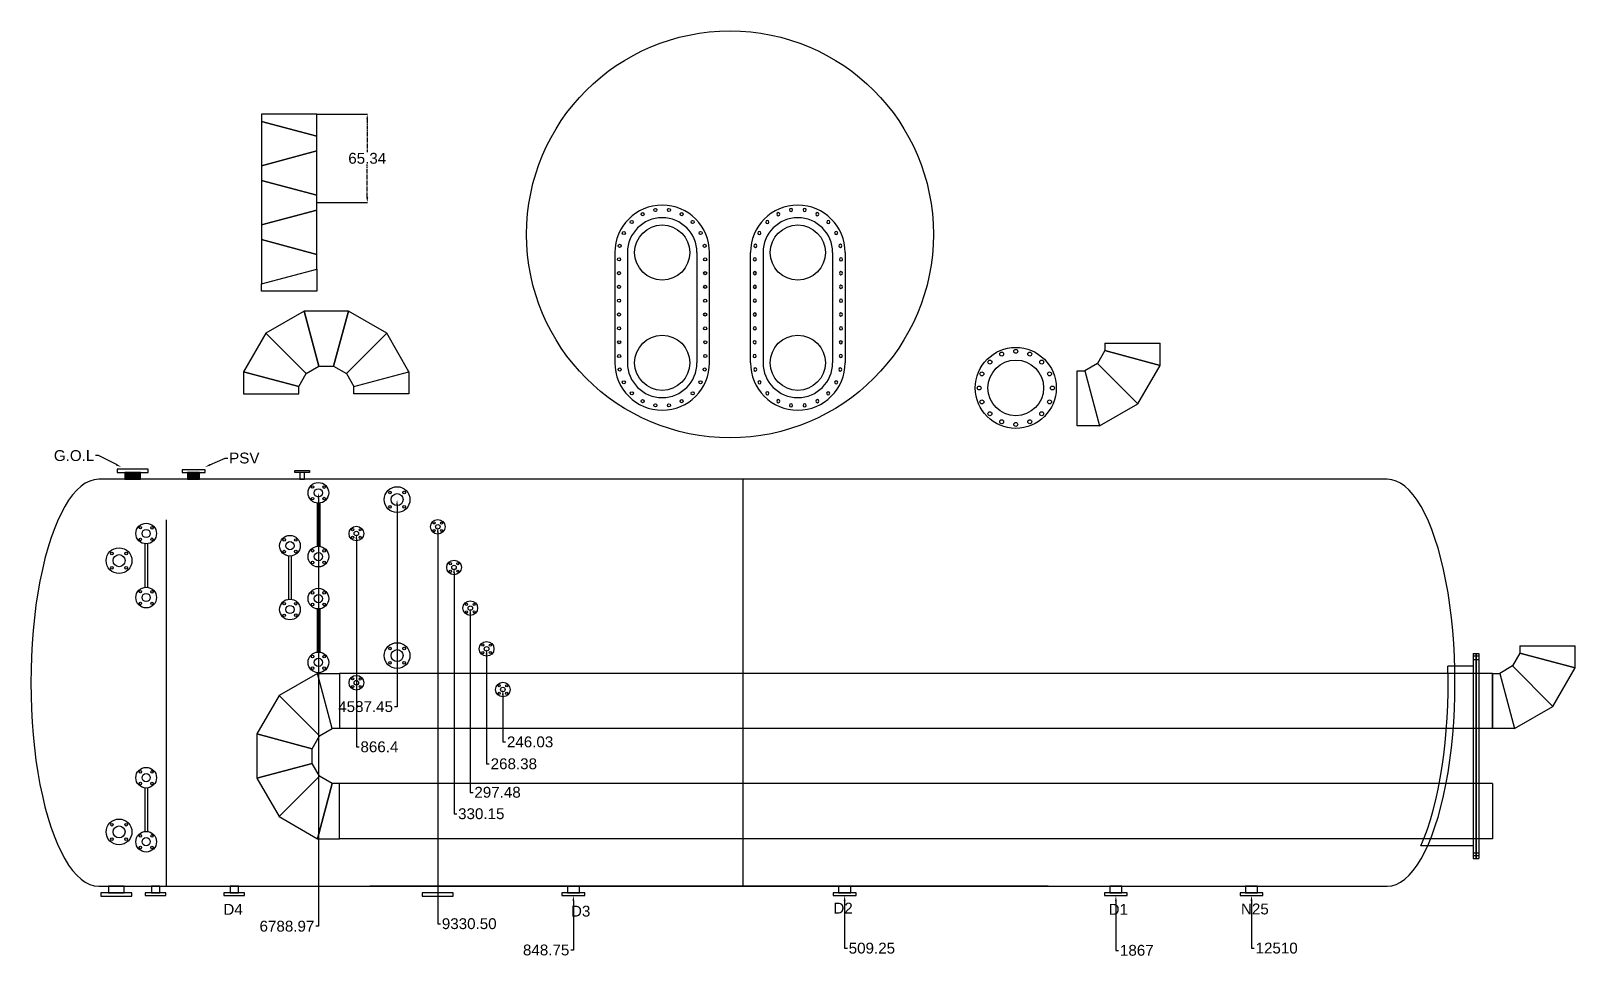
# Model space of a CAD drawing. Header units: millimetres. Extents: x -500 to 10886, y -538 to 6306.
import ezdxf
from ezdxf import colors
from ezdxf.entities.mleader import LeaderData, LeaderLine
from ezdxf.math import Vec2, Vec3

# ---------------------------------------------------------------- set-up
doc = ezdxf.new("R2010")
doc.units = ezdxf.units.MM
doc.header["$LTSCALE"] = 40
doc.header["$MEASUREMENT"] = 0
doc.linetypes.add('CENTER2', pattern=[1.125, 0.75, -0.125, 0.125, -0.125])
doc.layers.add('centerline', color=125, linetype='CENTER2')
doc.styles.add('Annotative', font='arial.ttf')
doc.styles.get("Standard").update_dxf_attribs({"font": 'arial.ttf', "height": 80})
doc.dimstyles.new('Dims', dxfattribs={"dimtxt": 80, "dimasz": 40, "dimexe": 2, "dimexo": 1, "dimgap": 5, "dimtad": 0, "dimtih": 1, "dimtoh": 1, "dimlfac": 0.1, "dimzin": 0, "dimdsep": 46, "dimtxsty": 'Annotative', "dimcen": 10, "dimclrd": 256, "dimclrt": 256, "dimadec": 0, "dimazin": 0, "dimtfac": 1, "dimtofl": 0, "dimtmove": 0, "dimatfit": 3, "dimfxl": 1, "dimtolj": 1, "dimtzin": 0, "dimlwd": 25, "dimarcsym": 0})

# ---------------------------------------------------------------- blocks, each defined once
blk = doc.blocks.new('*U8')
blk.add_circle((0, 0), 11.5)
blk = doc.blocks.new('*U9')
at = {"color": 0, "linetype": 'ByBlock', "lineweight": -2, "transparency": 16777216, "rotation": 270.0096457540354}
for p in [(4575, 1843), (4575, 1741), (4575, 1640), (4575, 1538), (4575, 1436), (4575, 1334), (4576, 1232), (4576, 1130)]:
    blk.add_blockref('*U8', p, dxfattribs=at)
blk = doc.blocks.new('*U4')
blk.add_circle((0, 0), 11.5)
blk = doc.blocks.new('*U5')
at = {"color": 0, "linetype": 'ByBlock', "lineweight": -2, "transparency": 16777216}
for p, rotation in [((4114, 2176), 107.9999999999999), ((4208, 2207), 89.9999999999999), ((4308, 2207), 71.99999999999993), ((4402, 2176), 53.99999999999994), ((3975, 2037), 143.9999999999998), ((4033, 2118), 125.9999999999998), ((4482, 2118), 35.99999999999994), ((4541, 2037), 17.99999999999997), ((3944, 1943), 161.9999999999998)]:
    blk.add_blockref('*U4', p, dxfattribs=dict(at, rotation=rotation))
blk.add_blockref('*U4', (4571, 1943), dxfattribs=at)
blk = doc.blocks.new('*U6')
blk.add_circle((0, 0), 11.5)
blk = doc.blocks.new('*U7')
at = {"color": 0, "linetype": 'ByBlock', "lineweight": -2, "transparency": 16777216}
for p, rotation in [((4114, 2176), 107.9999999999999), ((4208, 2207), 89.9999999999999), ((4308, 2207), 71.99999999999993), ((4402, 2176), 53.99999999999994), ((3975, 2037), 143.9999999999998), ((4033, 2118), 125.9999999999998), ((4482, 2118), 35.99999999999994), ((4541, 2037), 17.99999999999997), ((3944, 1943), 161.9999999999998)]:
    blk.add_blockref('*U6', p, dxfattribs=dict(at, rotation=rotation))
blk.add_blockref('*U6', (4571, 1943), dxfattribs=at)
blk = doc.blocks.new('*U10')
blk.add_circle((0, 0), 11.5)
blk = doc.blocks.new('*U11')
at = {"color": 0, "linetype": 'ByBlock', "lineweight": -2, "transparency": 16777216, "rotation": 270.0096457540354}
for p in [(4575, 1843), (4575, 1741), (4575, 1640), (4575, 1538), (4575, 1436), (4575, 1334), (4576, 1232), (4576, 1130)]:
    blk.add_blockref('*U10', p, dxfattribs=at)
blk = doc.blocks.new('*U16')
blk.add_circle((0, 0), 11.5)
blk = doc.blocks.new('*U17')
at = {"color": 0, "linetype": 'ByBlock', "lineweight": -2, "transparency": 16777216, "rotation": 270.0096457540354}
for p in [(4575, 1843), (4575, 1741), (4575, 1640), (4575, 1538), (4575, 1436), (4575, 1334), (4576, 1232), (4576, 1130)]:
    blk.add_blockref('*U16', p, dxfattribs=at)
blk = doc.blocks.new('*U12')
blk.add_circle((0, 0), 11.5)
blk = doc.blocks.new('*U13')
at = {"color": 0, "linetype": 'ByBlock', "lineweight": -2, "transparency": 16777216}
for p, rotation in [((4114, 2176), 107.9999999999999), ((4208, 2207), 89.9999999999999), ((4308, 2207), 71.99999999999993), ((4402, 2176), 53.99999999999994), ((3975, 2037), 143.9999999999998), ((4033, 2118), 125.9999999999998), ((4482, 2118), 35.99999999999994), ((4541, 2037), 17.99999999999997), ((3944, 1943), 161.9999999999998)]:
    blk.add_blockref('*U12', p, dxfattribs=dict(at, rotation=rotation))
blk.add_blockref('*U12', (4571, 1943), dxfattribs=at)
blk = doc.blocks.new('*U14')
blk.add_circle((0, 0), 11.5)
blk = doc.blocks.new('*U15')
at = {"color": 0, "linetype": 'ByBlock', "lineweight": -2, "transparency": 16777216}
for p, rotation in [((4114, 2176), 107.9999999999999), ((4208, 2207), 89.9999999999999), ((4308, 2207), 71.99999999999993), ((4402, 2176), 53.99999999999994), ((3975, 2037), 143.9999999999998), ((4033, 2118), 125.9999999999998), ((4482, 2118), 35.99999999999994), ((4541, 2037), 17.99999999999997), ((3944, 1943), 161.9999999999998)]:
    blk.add_blockref('*U14', p, dxfattribs=dict(at, rotation=rotation))
blk.add_blockref('*U14', (4571, 1943), dxfattribs=at)
blk = doc.blocks.new('*U18')
blk.add_circle((0, 0), 11.5)
blk = doc.blocks.new('*U19')
at = {"color": 0, "linetype": 'ByBlock', "lineweight": -2, "transparency": 16777216, "rotation": 270.0096457540354}
for p in [(4575, 1843), (4575, 1741), (4575, 1640), (4575, 1538), (4575, 1436), (4575, 1334), (4576, 1232), (4576, 1130)]:
    blk.add_blockref('*U18', p, dxfattribs=at)
blk = doc.blocks.new('*U26')
blk.add_circle((0, 0), 9.53)
blk = doc.blocks.new('*U27')
at = {"color": 0, "linetype": 'ByBlock', "lineweight": -2, "transparency": 16777216}
for p, rotation in [((3340, 2663), 90.00000000000001), ((3340, 2557), 180), ((3445, 2557), 270)]:
    blk.add_blockref('*U26', p, dxfattribs=dict(at, rotation=rotation))
blk.add_blockref('*U26', (3445, 2663), dxfattribs=at)
blk = doc.blocks.new('*U28')
blk.add_circle((0, 0), 9.53)
blk = doc.blocks.new('*U29')
at = {"color": 0, "linetype": 'ByBlock', "lineweight": -2, "transparency": 16777216}
for p, rotation in [((3340, 2663), 90.00000000000001), ((3340, 2557), 180), ((3445, 2557), 270)]:
    blk.add_blockref('*U28', p, dxfattribs=dict(at, rotation=rotation))
blk.add_blockref('*U28', (3445, 2663), dxfattribs=at)
blk = doc.blocks.new('*U34')
blk.add_circle((0, 0), 7.87)
blk = doc.blocks.new('*U35')
at = {"color": 0, "linetype": 'ByBlock', "lineweight": -2, "transparency": 16777216}
for p, rotation in [((3853, 2645), 90), ((3932, 2645), 270), ((3893, 2606), 180)]:
    blk.add_blockref('*U34', p, dxfattribs=dict(at, rotation=rotation))
blk.add_blockref('*U34', (3893, 2685), dxfattribs=at)
blk = doc.blocks.new('*U36')
blk.add_circle((0, 0), 7.87)
blk = doc.blocks.new('*U37')
at = {"color": 0, "linetype": 'ByBlock', "lineweight": -2, "transparency": 16777216}
for p, rotation in [((3853, 2645), 90), ((3932, 2645), 270), ((3893, 2606), 180)]:
    blk.add_blockref('*U36', p, dxfattribs=dict(at, rotation=rotation))
blk.add_blockref('*U36', (3893, 2685), dxfattribs=at)
blk = doc.blocks.new('*U39')
blk.add_circle((0, 0), 9.53)
blk = doc.blocks.new('*U40')
at = {"color": 0, "linetype": 'ByBlock', "lineweight": -2, "transparency": 16777216}
for p, rotation in [((3340, 2663), 90.00000000000001), ((3340, 2557), 180), ((3445, 2557), 270)]:
    blk.add_blockref('*U39', p, dxfattribs=dict(at, rotation=rotation))
blk.add_blockref('*U39', (3445, 2663), dxfattribs=at)
blk = doc.blocks.new('*U41')
blk.add_circle((0, 0), 9.53)
blk = doc.blocks.new('*U42')
at = {"color": 0, "linetype": 'ByBlock', "lineweight": -2, "transparency": 16777216}
for p, rotation in [((3340, 2663), 90.00000000000001), ((3340, 2557), 180), ((3445, 2557), 270)]:
    blk.add_blockref('*U41', p, dxfattribs=dict(at, rotation=rotation))
blk.add_blockref('*U41', (3445, 2663), dxfattribs=at)
blk = doc.blocks.new('*U44')
blk.add_circle((0, 0), 7.87)
blk = doc.blocks.new('*U45')
at = {"color": 0, "linetype": 'ByBlock', "lineweight": -2, "transparency": 16777216}
for p, rotation in [((3853, 2645), 90), ((3932, 2645), 270), ((3893, 2606), 180)]:
    blk.add_blockref('*U44', p, dxfattribs=dict(at, rotation=rotation))
blk.add_blockref('*U44', (3893, 2685), dxfattribs=at)
blk = doc.blocks.new('*U46')
blk.add_circle((0, 0), 7.87)
blk = doc.blocks.new('*U47')
at = {"color": 0, "linetype": 'ByBlock', "lineweight": -2, "transparency": 16777216}
for p, rotation in [((3853, 2645), 90), ((3932, 2645), 270), ((3893, 2606), 180)]:
    blk.add_blockref('*U46', p, dxfattribs=dict(at, rotation=rotation))
blk.add_blockref('*U46', (3893, 2685), dxfattribs=at)
blk = doc.blocks.new('*U48')
blk.add_circle((0, 0), 7.87)
blk = doc.blocks.new('*U49')
at = {"color": 0, "linetype": 'ByBlock', "lineweight": -2, "transparency": 16777216}
for p, rotation in [((3853, 2645), 90), ((3932, 2645), 270), ((3893, 2606), 180)]:
    blk.add_blockref('*U48', p, dxfattribs=dict(at, rotation=rotation))
blk.add_blockref('*U48', (3893, 2685), dxfattribs=at)
blk = doc.blocks.new('*U50')
blk.add_circle((0, 0), 7.87)
blk = doc.blocks.new('*U51')
at = {"color": 0, "linetype": 'ByBlock', "lineweight": -2, "transparency": 16777216}
for p, rotation in [((3853, 2645), 90), ((3932, 2645), 270), ((3893, 2606), 180)]:
    blk.add_blockref('*U50', p, dxfattribs=dict(at, rotation=rotation))
blk.add_blockref('*U50', (3893, 2685), dxfattribs=at)
blk = doc.blocks.new('*U52')
blk.add_circle((0, 0), 7.87)
blk = doc.blocks.new('*U53')
at = {"color": 0, "linetype": 'ByBlock', "lineweight": -2, "transparency": 16777216}
for p, rotation in [((3853, 2645), 90), ((3932, 2645), 270), ((3893, 2606), 180)]:
    blk.add_blockref('*U52', p, dxfattribs=dict(at, rotation=rotation))
blk.add_blockref('*U52', (3893, 2685), dxfattribs=at)
blk = doc.blocks.new('*U63')
blk.add_circle((0, 0), 9.55)
blk = doc.blocks.new('*U64')
at = {"color": 0, "linetype": 'ByBlock', "lineweight": -2, "transparency": 16777216}
blk.add_blockref('*U63', (4350, 2316), dxfattribs=at)
for p, rotation in [((4289, 2255), 90), ((4350, 2195), 180), ((4410, 2255), 270.0000000000001)]:
    blk.add_blockref('*U63', p, dxfattribs=dict(at, rotation=rotation))
blk = doc.blocks.new('*U65')
blk.add_circle((0, 0), 9.55)
blk = doc.blocks.new('*U66')
at = {"color": 0, "linetype": 'ByBlock', "lineweight": -2, "transparency": 16777216}
blk.add_blockref('*U65', (4350, 2316), dxfattribs=at)
for p, rotation in [((4289, 2255), 90), ((4350, 2195), 180), ((4410, 2255), 270.0000000000001)]:
    blk.add_blockref('*U65', p, dxfattribs=dict(at, rotation=rotation))
blk = doc.blocks.new('*U67')
blk.add_circle((0, 0), 9.55)
blk = doc.blocks.new('*U68')
at = {"color": 0, "linetype": 'ByBlock', "lineweight": -2, "transparency": 16777216}
blk.add_blockref('*U67', (4350, 2316), dxfattribs=at)
for p, rotation in [((4289, 2255), 90), ((4350, 2195), 180), ((4410, 2255), 270.0000000000001)]:
    blk.add_blockref('*U67', p, dxfattribs=dict(at, rotation=rotation))
blk = doc.blocks.new('*U69')
blk.add_circle((0, 0), 9.55)
blk = doc.blocks.new('*U70')
at = {"color": 0, "linetype": 'ByBlock', "lineweight": -2, "transparency": 16777216}
blk.add_blockref('*U69', (4350, 2316), dxfattribs=at)
for p, rotation in [((4289, 2255), 90), ((4350, 2195), 180), ((4410, 2255), 270.0000000000001)]:
    blk.add_blockref('*U69', p, dxfattribs=dict(at, rotation=rotation))
blk = doc.blocks.new('*U71')
blk.add_circle((0, 0), 9.55)
blk = doc.blocks.new('*U72')
at = {"color": 0, "linetype": 'ByBlock', "lineweight": -2, "transparency": 16777216}
blk.add_blockref('*U71', (4350, 2316), dxfattribs=at)
for p, rotation in [((4289, 2255), 90), ((4350, 2195), 180), ((4410, 2255), 270.0000000000001)]:
    blk.add_blockref('*U71', p, dxfattribs=dict(at, rotation=rotation))
blk = doc.blocks.new('*U73')
blk.add_circle((0, 0), 9.55)
blk = doc.blocks.new('*U74')
at = {"color": 0, "linetype": 'ByBlock', "lineweight": -2, "transparency": 16777216}
blk.add_blockref('*U73', (4350, 2316), dxfattribs=at)
for p, rotation in [((4289, 2255), 90), ((4350, 2195), 180), ((4410, 2255), 270.0000000000001)]:
    blk.add_blockref('*U73', p, dxfattribs=dict(at, rotation=rotation))
blk = doc.blocks.new('*U75')
blk.add_circle((0, 0), 9.55)
blk = doc.blocks.new('*U76')
at = {"color": 0, "linetype": 'ByBlock', "lineweight": -2, "transparency": 16777216}
blk.add_blockref('*U75', (4350, 2316), dxfattribs=at)
for p, rotation in [((4289, 2255), 90), ((4350, 2195), 180), ((4410, 2255), 270.0000000000001)]:
    blk.add_blockref('*U75', p, dxfattribs=dict(at, rotation=rotation))
blk = doc.blocks.new('*U77')
blk.add_circle((0, 0), 9.55)
blk = doc.blocks.new('*U78')
at = {"color": 0, "linetype": 'ByBlock', "lineweight": -2, "transparency": 16777216}
blk.add_blockref('*U77', (4350, 2316), dxfattribs=at)
for p, rotation in [((4289, 2255), 90), ((4350, 2195), 180), ((4410, 2255), 270.0000000000001)]:
    blk.add_blockref('*U77', p, dxfattribs=dict(at, rotation=rotation))
blk = doc.blocks.new('*U79')
blk.add_circle((0, 0), 9.55)
blk = doc.blocks.new('*U80')
at = {"color": 0, "linetype": 'ByBlock', "lineweight": -2, "transparency": 16777216}
blk.add_blockref('*U79', (4350, 2316), dxfattribs=at)
for p, rotation in [((4289, 2255), 90), ((4350, 2195), 180), ((4410, 2255), 270.0000000000001)]:
    blk.add_blockref('*U79', p, dxfattribs=dict(at, rotation=rotation))
blk = doc.blocks.new('*U81')
blk.add_circle((0, 0), 9.55)
blk = doc.blocks.new('*U82')
at = {"color": 0, "linetype": 'ByBlock', "lineweight": -2, "transparency": 16777216}
blk.add_blockref('*U81', (4350, 2316), dxfattribs=at)
for p, rotation in [((4289, 2255), 90), ((4350, 2195), 180), ((4410, 2255), 270.0000000000001)]:
    blk.add_blockref('*U81', p, dxfattribs=dict(at, rotation=rotation))
blk = doc.blocks.new('*D83')
at = {"color": 0, "lineweight": -2, "transparency": 16777216}
for p, q in [((1608, 5693), (1982, 5693)), ((1608, 5040), (1982, 5040))]:
    blk.add_line(p, q, dxfattribs=at)
at = {"color": 127, "linetype": 'CENTER2', "lineweight": 25, "true_color": 0x3f7f6f, "transparency": 16777216}
for p, q in [((1980, 5653), (1980, 5412)), ((1980, 5080), (1980, 5320))]:
    blk.add_line(p, q, dxfattribs=at)
at = {"color": 127, "true_color": 0x3f7f6f, "transparency": 16777216}
for points in [[(1973, 5653), (1987, 5653), (1980, 5693)], [(1973, 5080), (1987, 5080), (1980, 5040)]]:
    blk.add_solid(points, dxfattribs=at)
at = {"layer": 'Defpoints', "color": 0, "transparency": 16777216}
for p in [(1607, 5693), (1607, 5040), (1980, 5040)]:
    blk.add_point(p, dxfattribs=at)
at = {"color": 127, "true_color": 0x3f7f6f, "transparency": 16777216, "insert": (1980, 5366), "char_height": 80, "attachment_point": 5, "style": 'Annotative'}
blk.add_mtext('\\A1;65.34', dxfattribs=at)
blk = doc.blocks.new('*U84')
blk.add_circle((0, 0), 14.4)
blk = doc.blocks.new('*U85')
at = {"color": 0, "linetype": 'ByBlock', "lineweight": -2, "transparency": 16777216}
for p, rotation in [((23154, 5365), 22.49999999999999), ((23361, 5365), 337.5000000000001), ((23008, 5219), 67.5), ((23067, 5306), 45.00000000000001), ((23449, 5306), 315), ((23507, 5219), 292.5000000000001), ((22988, 5115), 90), ((23528, 5115), 270), ((23008, 5012), 112.5), ((23507, 5012), 247.5), ((23067, 4925), 135), ((23449, 4925), 225), ((23154, 4866), 157.5), ((23258, 4846), 180), ((23361, 4866), 202.5)]:
    blk.add_blockref('*U84', p, dxfattribs=dict(at, rotation=rotation))
blk.add_blockref('*U84', (23258, 5385), dxfattribs=at)

msp = doc.modelspace()

# ---------------------------------------------------------------- hatches: boundary and pattern name
h = msp.add_hatch()
h.set_pattern_fill('ANSI37', color=256, scale=50)
h.paths.add_polyline_path([(307.15, 3050), (192.85, 3050), (192.85, 3000), (307.15, 3000)])
h = msp.add_hatch()
h.set_pattern_fill('ANSI37', color=256, scale=50)
h.paths.add_polyline_path([(744.45, 3050), (655.55, 3050), (655.55, 3000), (744.45, 3000)])
at = {"layer": 'centerline'}
h = msp.add_hatch(dxfattribs=at)
h.set_pattern_fill('ANSI31', color=256)
h.paths.add_polyline_path([(2551.688, 4472.89), (2995.672, 4472.89), (2995.672, 4637.747), (2551.688, 4637.747)], flags=9)
h.paths.add_polyline_path([(1358.147, 5421.101), (1739.975, 5421.101), (1739.975, 5585.958), (1358.147, 5585.958)], flags=9)

# ---------------------------------------------------------------- linework, layer by layer
for p, q in [((3805.484, 4671.696), (3805.484, 3858.896)), ((3898.194, 4671.696), (3898.194, 3858.896)), ((4411.274, 4671.696), (4411.274, 3858.896)), ((4503.984, 3858.896), (4503.984, 4671.696)), ((4805.484, 3858.896), (4805.484, 4671.696)), ((4898.194, 4671.696), (4898.194, 3858.896)), ((5411.274, 4671.696), (5411.274, 3858.896)), ((5503.984, 4671.696), (5503.984, 3858.896)), ((7418.829, 4003.213), (7825.229, 4003.213)), ((1446.025, 3050), (1446.025, 3064)), ((1446.025, 3064), (1553.975, 3064)), ((1553.975, 3050), (1446.025, 3050)), ((1553.975, 3064), (1553.975, 3050)), ((4750, 3000), (4750, 0)), ((1610, 2824.459), (1610, 2505.541)), ((1630, 2824.459), (1630, 2505.541)), ((500, 0), (500, 2700)), ((340, 2524.459), (340, 2203.541)), ((360, 2524.459), (360, 2203.541)), ((1400, 2434.459), (1400, 2115.541)), ((1420, 2434.459), (1420, 2115.541)), ((1610, 2044.459), (1610, 1725.541)), ((1630, 2044.459), (1630, 1725.541)), ((10134.332, 1715.13), (10154.332, 1715.13)), ((10134.332, 1715.13), (10134.332, 1622.42)), ((10154.332, 1715.13), (10154.332, 203.83)), ((10156.332, 1715.13), (10176.332, 1715.13)), ((10156.332, 1715.13), (10156.332, 1622.42)), ((10176.332, 1715.13), (10176.332, 203.83)), ((10479.52, 1772.269), (10885.92, 1772.269)), ((10134.332, 1622.42), (9948.332, 1622.42)), ((10154.332, 1694.88), (10134.332, 1694.88)), ((10134.332, 1671.88), (10154.332, 1671.88)), ((10134.332, 1622.42), (10134.332, 296.54)), ((10176.332, 1694.88), (10156.332, 1694.88)), ((10156.332, 1671.88), (10176.332, 1671.88)), ((10156.332, 1622.42), (10156.332, 296.54)), ((10276.332, 1569.08), (1776.332, 1569.08)), ((10276.332, 1569.08), (10276.332, 1162.68)), ((10276.332, 1162.68), (1776.332, 1162.68)), ((340, 724.459), (340, 403.541)), ((360, 724.459), (360, 403.541)), ((10276.332, 756.28), (1776.332, 756.299)), ((10276.332, 756.28), (10276.332, 349.88)), ((10276.332, 349.88), (1776.332, 349.899)), ((10134.332, 296.54), (9748.456, 296.54)), ((10134.332, 296.54), (10134.332, 203.83)), ((10134.332, 247.08), (10154.332, 247.08)), ((10156.332, 296.54), (10156.332, 203.83)), ((10156.332, 247.08), (10176.332, 247.08)), ((10154.332, 224.08), (10134.332, 224.08)), ((10134.332, 203.83), (10154.332, 203.83)), ((10176.332, 224.08), (10156.332, 224.08)), ((10156.332, 203.83), (10176.332, 203.83)), ((4500, 0), (2000, 0)), ((7000, 0), (4500, 0))]:
    msp.add_line(p, q)
for points in [[(1200.815, 5638.423), (1607.215, 5529.533), (1607.215, 5692.873), (1200.815, 5692.873)], [(1607.215, 5529.533), (1200.815, 5638.423), (1200.815, 5311.743), (1607.215, 5420.643)], [(1200.815, 5202.853), (1607.215, 5093.963), (1607.215, 5420.643), (1200.815, 5311.743)], [(1607.215, 5093.963), (1200.815, 5202.853), (1200.815, 4876.173), (1607.215, 4985.073)], [(1200.815, 4767.283), (1607.215, 4658.393), (1607.215, 4985.073), (1200.815, 4876.173)], [(1607.215, 4658.393), (1200.815, 4767.283), (1200.815, 4440.603), (1607.215, 4549.503)], [(1200.815, 4440.613), (1607.215, 4549.503), (1607.215, 4386.163), (1200.815, 4386.163)], [(1623.445, 3833.194), (1514.546, 4239.592), (1231.633, 4076.252), (1529.143, 3778.749)], [(1732.335, 3833.194), (1841.225, 4239.594), (1514.545, 4239.594), (1623.445, 3833.194)], [(1826.636, 3778.749), (2124.138, 4076.257), (1841.224, 4239.597), (1732.335, 3833.194)], [(1529.143, 3778.749), (1231.635, 4076.251), (1068.295, 3793.337), (1474.698, 3684.448)], [(1881.081, 3684.448), (2287.479, 3793.346), (2124.139, 4076.259), (1826.636, 3778.749)], [(7364.384, 3854.467), (7661.892, 3556.965), (7825.232, 3839.879), (7418.829, 3948.768)], [(1474.698, 3684.448), (1068.298, 3793.338), (1068.298, 3629.998), (1474.698, 3629.998)], [(1881.079, 3684.456), (2287.479, 3793.346), (2287.479, 3630.006), (1881.079, 3630.006)], [(7270.091, 3800.024), (7378.981, 3393.624), (7215.641, 3393.624), (7215.641, 3800.024)], [(7270.082, 3800.022), (7378.981, 3393.624), (7661.894, 3556.964), (7364.384, 3854.467)], [(135.7, 3050), (364.3, 3050), (364.3, 3073.876), (135.7, 3073.876)], [(307.15, 3050), (192.85, 3050), (192.85, 3000), (307.15, 3000)], [(615.926, 3050), (784.074, 3050), (784.074, 3069.05), (615.926, 3069.05)], [(655.55, 3000), (744.45, 3000), (744.45, 3050), (655.55, 3050)], [(1483.3, 3000), (1516.7, 3000), (1516.7, 3050), (1483.3, 3050)], [(10425.075, 1623.523), (10722.583, 1326.021), (10885.923, 1608.934), (10479.52, 1717.824)], [(10330.774, 1569.078), (10439.672, 1162.68), (10722.585, 1326.02), (10425.075, 1623.523)], [(1721.891, 1162.682), (1612.992, 1569.08), (1330.079, 1405.74), (1627.589, 1108.237)], [(1721.882, 1162.68), (1612.992, 1569.08), (1776.332, 1569.08), (1776.332, 1162.68)], [(10330.782, 1569.08), (10439.672, 1162.68), (10276.332, 1162.68), (10276.332, 1569.08)], [(1627.589, 1108.237), (1330.081, 1405.739), (1166.741, 1122.826), (1573.144, 1013.936)], [(1573.144, 1013.936), (1166.744, 1122.826), (1166.744, 796.146), (1573.144, 905.046)], [(1573.144, 905.046), (1166.746, 796.147), (1330.086, 513.234), (1627.589, 810.744)], [(1627.589, 810.744), (1330.088, 513.237), (1613.001, 349.897), (1721.891, 756.299)], [(1721.891, 756.299), (1613.001, 349.899), (1776.341, 349.899), (1776.341, 756.299)], [(389.85, -50), (450.15, -50), (450.15, 0), (389.85, 0)], [(969.85, -50), (1030.15, -50), (1030.15, 0), (969.85, 0)], [(3455.55, -50), (3544.45, -50), (3544.45, 0), (3455.55, 0)], [(5455.55, -50), (5544.45, -50), (5544.45, 0), (5455.55, 0)], [(7455.55, -50), (7544.45, -50), (7544.45, 0), (7455.55, 0)], [(8455.55, -50), (8544.45, -50), (8544.45, 0), (8455.55, 0)], [(343.8, -69.05), (496.2, -69.05), (496.2, -50), (343.8, -50)], [(923.8, -69.05), (1076.2, -69.05), (1076.2, -50), (923.8, -50)], [(2614.3, -50), (2385.7, -50), (2385.7, -73.876), (2614.3, -73.876)], [(3415.926, -69.05), (3584.074, -69.05), (3584.074, -50), (3415.926, -50)], [(5415.926, -69.05), (5584.074, -69.05), (5584.074, -50), (5415.926, -50)], [(7415.926, -69.05), (7584.074, -69.05), (7584.074, -50), (7415.926, -50)], [(8415.926, -69.05), (8584.074, -69.05), (8584.074, -50), (8415.926, -50)]]:
    msp.add_lwpolyline(points, close=True)
for points in [[(7418.829, 4003.213), (7418.829, 3948.768), (7825.229, 3839.878), (7825.229, 4003.213)], [(9500, 3000), (0, 3000)], [(10479.52, 1772.269), (10479.52, 1717.824), (10885.92, 1608.934), (10885.92, 1772.269)], [(0, 0), (9500, 0)]]:
    msp.add_lwpolyline(points)
at = {"elevation": 12}
for points in [[(244.3, -50), (15.7, -50), (15.7, -73.876), (244.3, -73.876)], [(72.85, -50), (187.15, -50), (187.15, -0.333), (72.85, -0.333)]]:
    msp.add_lwpolyline(points, close=True, dxfattribs=at)
for centre, radius in [((4654.734, 4805.816), 1500), ((4154.734, 4671.696), 203.2), ((5154.734, 4671.696), 203.2), ((4154.734, 3858.896), 203.2), ((5154.734, 3858.896), 203.2), ((6761.677, 3673.624), 298.45), ((6761.677, 3673.624), 205.25), ((1620, 2900), 76.2), ((1620, 2900), 30.15), ((2200, 2850), 95.25), ((2200, 2850), 44.45), ((350, 2600), 76.2), ((350, 2600), 30.15), ((1900, 2600), 53.975), ((2500, 2650), 53.975), ((2500, 2650), 16.701), ((1410, 2510), 76.2), ((1410, 2510), 30.15), ((1620, 2430), 76.2), ((1900, 2600), 16.701), ((150, 2400), 95.25), ((150, 2400), 44.45), ((1620, 2430), 30.15), ((2620, 2350), 53.975), ((2620, 2350), 16.701), ((350, 2128), 76.2), ((1620, 2120), 76.2), ((350, 2128), 30.15), ((1410, 2040), 76.2), ((1410, 2040), 30.15), ((1620, 2120), 30.15), ((2740, 2050), 53.975), ((2740, 2050), 16.701), ((1620, 1650), 76.2), ((2200, 1700), 95.25), ((2200, 1700), 44.45), ((2860, 1750), 53.975), ((2860, 1750), 16.701), ((1620, 1650), 30.15), ((1900, 1500), 53.975), ((1900, 1500), 16.701), ((2980, 1450), 53.975), ((2980, 1450), 16.701), ((350, 800), 76.2), ((350, 800), 30.15), ((150, 400), 95.25), ((150, 400), 44.45), ((350, 328), 76.2), ((350, 328), 30.15)]:
    msp.add_circle(centre, radius)
for centre, radius, start, end in [((4154.734, 4671.696), 349.25, 0, 180), ((5154.734, 4671.696), 349.25, 0, 180), ((4154.734, 4671.696), 256.54, 0, 180), ((5154.734, 4671.696), 256.54, 0, 180), ((4154.734, 3858.896), 349.25, 180, 0), ((4154.734, 3858.896), 256.54, 180, 0), ((5154.734, 3858.896), 349.25, 180, 0), ((5154.734, 3858.896), 256.54, 180, 0)]:
    msp.add_arc(centre, radius, start, end)
for centre, major_axis, start_param, end_param in [((0, 1500), (0, 1500), 0, 3.141592654), ((9500, 1500), (0, -1500), 0, 3.141592654), ((9450, 1500), (0, 1500), 3.781239405, 4.794093187)]:
    msp.add_ellipse(centre, major_axis=major_axis, ratio=0.333333333, start_param=start_param, end_param=end_param)

# ---------------------------------------------------------------- block references
for name, p in [('*U5', (-103.169, 2778.439)), ('*U11', (-738.289, 2778.439)), ('*U9', (-103.169, 2778.439)), ('*U85', (-16496.086, -1441.867)), ('*U27', (-1192.265, 240.017)), ('*U42', (-3242.265, -209.983)), ('*U29', (-1192.265, -909.983)), ('*U40', (-3242.265, -2209.983))]:
    msp.add_blockref(name, p)
at = {"xscale": -1}
for name, p in [('*U13', (9412.636, 2778.439)), ('*U17', (9412.636, 2778.439)), ('*U19', (10047.756, 2778.439))]:
    msp.add_blockref(name, p, dxfattribs=at)
for name, p, rotation in [('*U7', (8412.636, 5752.153), 179.9999999999998), ('*U66', (138.974, -1770.355), 45), ('*U72', (-1131.026, -2070.355), 45), ('*U37', (1018.045, -2023.108), 45), ('*U45', (1618.045, -1973.108), 45), ('*U80', (-71.026, -2160.355), 45), ('*U64', (138.974, -2240.355), 45), ('*U47', (1738.045, -2273.108), 45), ('*U74', (-1131.026, -2542.355), 45), ('*U68', (138.974, -2550.355), 45), ('*U82', (-71.026, -2630.355), 45), ('*U49', (1858.045, -2573.108), 45), ('*U70', (138.974, -3020.355), 45), ('*U51', (1978.045, -2873.108), 45), ('*U35', (1018.045, -3123.108), 45), ('*U53', (2098.045, -3173.108), 45), ('*U76', (-1131.026, -3870.355), 45), ('*U78', (-1131.026, -4342.355), 45)]:
    msp.add_blockref(name, p, dxfattribs=dict(rotation=rotation))
at = {"xscale": -1, "rotation": 180}
msp.add_blockref('*U15', (896.831, 5752.153), dxfattribs=at)

# ---------------------------------------------------------------- texts
at = {"char_height": 80, "attachment_point": 1}
for s, insert in [('D4', (919.297, -130.747)), ('D3', (3482.137, -143.868)), ('D2', (5417.177, -121.767)), ('D1', (7446.323, -130.774)), ('N25', (8422.122, -127.86))]:
    msp.add_mtext_dynamic_manual_height_columns(s, width=223.05669, gutter_width=400, heights=[0], dxfattribs=dict(at, insert=insert))

# ---------------------------------------------------------------- dimensions: what is measured, and where the dimension line sits
dim = msp.add_linear_dim(base=(1980.159, 5039.518), p1=(1607.215, 5692.873), p2=(1607.215, 5039.518), angle=90, dimstyle='Dims')
dim.commit()
dim.dimension.update_dxf_attribs({"geometry": '*D83', "text_midpoint": (1980.159, 5366.195)})

# ---------------------------------------------------------------- leaders
ml = msp.add_multileader_mtext('Standard')
ml.set_content('G.O.L', color=256)
ml.set_leader_properties()
ml.build(insert=Vec2(0, 0))
ml.multileader.update_dxf_attribs({"dogleg_length": 20, "arrow_head_size": 40})
ctx = ml.context
ctx.base_point, ctx.char_height, ctx.arrow_head_size, ctx.landing_gap_size, ctx.plane_origin = Vec3(-330.646, 3174.137), 80, 40, 10, Vec3(-56.583, 3184.859)
ctx.text_align_type = 2
notes = []
notes.append((ctx, [(0, (1, 1, 0), (-2.461, 3174.137), (-1, 0), 20, [(0, [(165.926, 3090.1)], 0, [])])]))
ctx.mtext.insert, ctx.mtext.alignment, ctx.mtext.flow_direction = Vec3(-32.461, 3214.82), 3, 5
ml = msp.add_multileader_mtext('Standard')
ml.set_content('PSV', color=256)
ml.set_leader_properties()
ml.build(insert=Vec2(0, 0))
ml.multileader.update_dxf_attribs({"dogleg_length": 20, "arrow_head_size": 40})
ctx = ml.context
ctx.base_point, ctx.char_height, ctx.arrow_head_size, ctx.landing_gap_size, ctx.plane_origin = Vec3(951.86, 3156.167), 80, 40, 10, Vec3(646.9, 3091.633)
notes.append((ctx, [(1, (1, 1, 0), (931.86, 3156.167), (1, 0), 20, [(0, [(784.074, 3090.1)], 0, [])])]))
ctx.mtext.insert, ctx.mtext.flow_direction = Vec3(961.86, 3196.849), 5
ml = msp.add_multileader_mtext('Standard')
ml.set_content('6788.97', color=256)
ml.set_leader_properties()
ml.build(insert=Vec2(0, 0))
ml.multileader.update_dxf_attribs({"dogleg_length": 20, "arrow_head_size": 40})
ctx = ml.context
ctx.base_point, ctx.char_height, ctx.arrow_head_size, ctx.landing_gap_size, ctx.plane_origin = Vec3(1185.293, -295.299), 80, 40, 10, Vec3(1620, 2900)
ctx.text_align_type = 2
notes.append((ctx, [(0, (1, 1, 0), (1620, -295.299), (-1, 0), 20, [(0, [(1620, 2900)], 0, [])])]))
ctx.mtext.insert, ctx.mtext.alignment, ctx.mtext.flow_direction = Vec3(1590, -254.617), 3, 5
ml = msp.add_multileader_mtext('Standard')
ml.set_content('4587.45', color=256)
ml.set_leader_properties()
ml.build(insert=Vec2(0, 0))
ml.multileader.update_dxf_attribs({"dogleg_length": 20, "arrow_head_size": 40})
ctx = ml.context
ctx.base_point, ctx.char_height, ctx.arrow_head_size, ctx.landing_gap_size, ctx.plane_origin = Vec3(1761.91, 1323.35), 80, 40, 10, Vec3(2200, 2850)
ctx.text_align_type = 2
notes.append((ctx, [(0, (1, 1, 0), (2200, 1323.35), (-1, 0), 20, [(0, [(2200, 2850)], 0, [])])]))
ctx.mtext.insert, ctx.mtext.alignment, ctx.mtext.flow_direction = Vec3(2170, 1364.032), 3, 5
ml = msp.add_multileader_mtext('Standard')
ml.set_content('9330.50', color=256)
ml.set_leader_properties()
ml.build(insert=Vec2(0, 0))
ml.multileader.update_dxf_attribs({"dogleg_length": 20, "arrow_head_size": 40})
ctx = ml.context
ctx.base_point, ctx.char_height, ctx.arrow_head_size, ctx.landing_gap_size, ctx.plane_origin = Vec3(2520, -276.985), 80, 40, 10, Vec3(2500, 2650)
notes.append((ctx, [(0, (1, 1, 0), (2500, -276.985), (1, 0), 20, [(0, [(2500, 2650)], 0, [])])]))
ctx.mtext.insert, ctx.mtext.flow_direction = Vec3(2530, -236.276), 5
ml = msp.add_multileader_mtext('Standard')
ml.set_content('866.4', color=256)
ml.set_leader_properties()
ml.build(insert=Vec2(0, 0))
ml.multileader.update_dxf_attribs({"dogleg_length": 20, "arrow_head_size": 40})
ctx = ml.context
ctx.base_point, ctx.char_height, ctx.arrow_head_size, ctx.landing_gap_size, ctx.plane_origin = Vec3(1920, 1027.152), 80, 40, 10, Vec3(1900, 2600)
notes.append((ctx, [(0, (1, 1, 0), (1900, 1027.152), (1, 0), 20, [(0, [(1900, 2600)], 0, [])])]))
ctx.mtext.insert, ctx.mtext.flow_direction = Vec3(1930, 1067.834), 5
ml = msp.add_multileader_mtext('Standard')
ml.set_content('330.15', color=256)
ml.set_leader_properties()
ml.build(insert=Vec2(0, 0))
ml.multileader.update_dxf_attribs({"dogleg_length": 20, "arrow_head_size": 40})
ctx = ml.context
ctx.base_point, ctx.char_height, ctx.arrow_head_size, ctx.landing_gap_size, ctx.plane_origin = Vec3(2640, 533.632), 80, 40, 10, Vec3(2620, 2350)
notes.append((ctx, [(0, (1, 1, 0), (2620, 533.632), (1, 0), 20, [(0, [(2620, 2350)], 0, [])])]))
ctx.mtext.insert, ctx.mtext.flow_direction = Vec3(2650, 574.341), 5
ml = msp.add_multileader_mtext('Standard')
ml.set_content('297.48', color=256)
ml.set_leader_properties()
ml.build(insert=Vec2(0, 0))
ml.multileader.update_dxf_attribs({"dogleg_length": 20, "arrow_head_size": 40})
ctx = ml.context
ctx.base_point, ctx.char_height, ctx.arrow_head_size, ctx.landing_gap_size, ctx.plane_origin = Vec3(2760, 691.825), 80, 40, 10, Vec3(2740, 2050)
notes.append((ctx, [(0, (1, 1, 0), (2740, 691.825), (1, 0), 20, [(0, [(2740, 2050)], 0, [])])]))
ctx.mtext.insert, ctx.mtext.flow_direction = Vec3(2770, 732.507), 5
ml = msp.add_multileader_mtext('Standard')
ml.set_content('268.38', color=256)
ml.set_leader_properties()
ml.build(insert=Vec2(0, 0))
ml.multileader.update_dxf_attribs({"dogleg_length": 20, "arrow_head_size": 40})
ctx = ml.context
ctx.base_point, ctx.char_height, ctx.arrow_head_size, ctx.landing_gap_size, ctx.plane_origin = Vec3(2880, 901.835), 80, 40, 10, Vec3(2860, 1750)
notes.append((ctx, [(0, (1, 1, 0), (2860, 901.835), (1, 0), 20, [(0, [(2860, 1750)], 0, [])])]))
ctx.mtext.insert, ctx.mtext.flow_direction = Vec3(2890, 942.544), 5
ml = msp.add_multileader_mtext('Standard')
ml.set_content('246.03', color=256)
ml.set_leader_properties()
ml.build(insert=Vec2(0, 0))
ml.multileader.update_dxf_attribs({"dogleg_length": 20, "arrow_head_size": 40})
ctx = ml.context
ctx.base_point, ctx.char_height, ctx.arrow_head_size, ctx.landing_gap_size, ctx.plane_origin = Vec3(3000, 1063.227), 80, 40, 10, Vec3(2980, 1450)
notes.append((ctx, [(0, (1, 1, 0), (2980, 1063.227), (1, 0), 20, [(0, [(2980, 1450)], 0, [])])]))
ctx.mtext.insert, ctx.mtext.flow_direction = Vec3(3010, 1103.936), 5
ml = msp.add_multileader_mtext('Standard')
ml.set_content('848.75', color=256)
ml.set_leader_properties()
ml.build(insert=Vec2(0, 0))
ml.multileader.update_dxf_attribs({"dogleg_length": 20, "arrow_head_size": 40})
ctx = ml.context
ctx.base_point, ctx.char_height, ctx.arrow_head_size, ctx.landing_gap_size, ctx.plane_origin = Vec3(3127.176, -470.904), 80, 40, 10, Vec3(3500, -69.05)
ctx.text_align_type = 2
notes.append((ctx, [(0, (1, 1, 0), (3500, -470.904), (-1, 0), 20, [(0, [(3500, -69.05)], 0, [])])]))
ctx.mtext.insert, ctx.mtext.alignment, ctx.mtext.flow_direction = Vec3(3470, -430.222), 3, 5
ml = msp.add_multileader_mtext('Standard')
ml.set_content('509.25', color=256)
ml.set_leader_properties()
ml.build(insert=Vec2(0, 0))
ml.multileader.update_dxf_attribs({"dogleg_length": 20, "arrow_head_size": 40})
ctx = ml.context
ctx.base_point, ctx.char_height, ctx.arrow_head_size, ctx.landing_gap_size, ctx.plane_origin = Vec3(5520, -457.26), 80, 40, 10, Vec3(5500, -69.05)
notes.append((ctx, [(0, (1, 1, 0), (5500, -457.26), (1, 0), 20, [(0, [(5500, -69.05)], 0, [])])]))
ctx.mtext.insert, ctx.mtext.flow_direction = Vec3(5530, -416.578), 5
ml = msp.add_multileader_mtext('Standard')
ml.set_content('1867', color=256)
ml.set_leader_properties()
ml.build(insert=Vec2(0, 0))
ml.multileader.update_dxf_attribs({"dogleg_length": 20, "arrow_head_size": 40})
ctx = ml.context
ctx.base_point, ctx.char_height, ctx.arrow_head_size, ctx.landing_gap_size, ctx.plane_origin = Vec3(7520, -473.275), 80, 40, 10, Vec3(7500, -69.05)
notes.append((ctx, [(0, (1, 1, 0), (7500, -473.275), (1, 0), 20, [(0, [(7500, -69.05)], 0, [])])]))
ctx.mtext.insert, ctx.mtext.flow_direction = Vec3(7530, -432.593), 5
ml = msp.add_multileader_mtext('Standard')
ml.set_content('12510', color=256)
ml.set_leader_properties()
ml.build(insert=Vec2(0, 0))
ml.multileader.update_dxf_attribs({"dogleg_length": 20, "arrow_head_size": 40})
ctx = ml.context
ctx.base_point, ctx.char_height, ctx.arrow_head_size, ctx.landing_gap_size, ctx.plane_origin = Vec3(8520, -456.86), 80, 40, 10, Vec3(8500, -69.05)
notes.append((ctx, [(0, (1, 1, 0), (8500, -456.86), (1, 0), 20, [(0, [(8500, -69.05)], 0, [])])]))
ctx.mtext.insert, ctx.mtext.flow_direction = Vec3(8530, -416.178), 5
for ctx, leaders in notes:
    for number, flags, end, landing, length, lines in leaders:
        leader = LeaderData()
        leader.index, (leader.has_last_leader_line, leader.has_dogleg_vector, leader.attachment_direction) = number, flags
        leader.last_leader_point, leader.dogleg_vector, leader.dogleg_length = Vec3(end), Vec3(landing), length
        for number, points, colour, breaks in lines:
            line = LeaderLine()
            line.index, line.vertices, line.color, line.breaks = number, Vec3.list(points), colors.encode_raw_color(colour), breaks
            leader.lines.append(line)
        ctx.leaders.append(leader)

doc.saveas('drawing.dxf')
